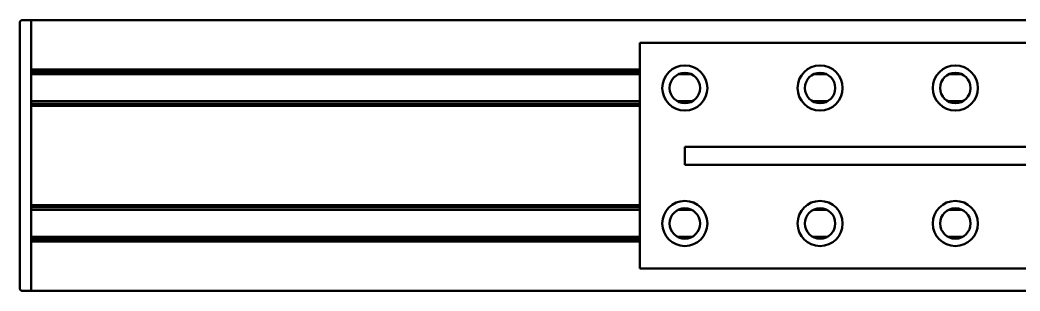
# Model space of a CAD drawing. Header units: millimetres. Extents: x 0 to 841, y 0 to 594.
# Drawn here: x 489.79 to 534.16, y 189.47 to 201.47 of the extents above; entities that cross this region are included whole.
import ezdxf

# ---------------------------------------------------------------- set-up
doc = ezdxf.new("R2010")
doc.units = ezdxf.units.MM
doc.header["$LTSCALE"] = 0.75
doc.layers.add('Visible', color=7, linetype='Continuous', lineweight=50)

msp = doc.modelspace()

# ---------------------------------------------------------------- linework, layer by layer
at = {"layer": 'Visible', "extrusion": (-1, 4e-16, 0)}
for p, q in [((490.2876, 201.4693), (489.8876, 201.4693)), ((490.2876, 189.4693), (490.2876, 201.4693)), ((540.2876, 201.4693), (490.2876, 201.4693)), ((490.2876, 199.2743), (490.2876, 201.4693)), ((489.7876, 201.3693), (489.7876, 189.5693)), ((517.6876, 200.4589), (517.2876, 200.4589)), ((517.2876, 190.4589), (517.2876, 200.4589)), ((517.6876, 200.4589), (538.1876, 200.4589)), ((517.2876, 199.2743), (490.2876, 199.2743)), ((517.2876, 199.1743), (490.2876, 199.1743)), ((517.2876, 199.0693), (490.2876, 199.0693)), ((519.5759, 199.0693), (518.9994, 199.0693)), ((525.5759, 199.0693), (524.9994, 199.0693)), ((531.5759, 199.0693), (530.9994, 199.0693)), ((517.2876, 197.8693), (490.2876, 197.8693)), ((517.2876, 197.7643), (490.2876, 197.7643)), ((517.2876, 197.6643), (490.2876, 197.6643)), ((490.2876, 193.2743), (490.2876, 197.6643)), ((519.6162, 197.8693), (518.9591, 197.8693)), ((525.6162, 197.8693), (524.9591, 197.8693)), ((531.6162, 197.8693), (530.9591, 197.8693)), ((519.2876, 195.0589), (519.2876, 195.8589)), ((519.2876, 195.8589), (538.6876, 195.8589)), ((538.6876, 195.0589), (519.2876, 195.0589)), ((517.2876, 193.2743), (490.2876, 193.2743)), ((517.2876, 193.1743), (490.2876, 193.1743)), ((517.2876, 193.0693), (490.2876, 193.0693)), ((519.5759, 193.0693), (518.9994, 193.0693)), ((525.5759, 193.0693), (524.9994, 193.0693)), ((531.5759, 193.0693), (530.9994, 193.0693)), ((517.2876, 191.8693), (490.2876, 191.8693)), ((517.2876, 191.7643), (490.2876, 191.7643)), ((519.6162, 191.8693), (518.9591, 191.8693)), ((525.6162, 191.8693), (524.9591, 191.8693)), ((531.6162, 191.8693), (530.9591, 191.8693)), ((517.2876, 191.6643), (490.2876, 191.6643)), ((490.2876, 189.4693), (490.2876, 191.6643)), ((517.2876, 190.4589), (517.6876, 190.4589)), ((538.1876, 190.4589), (517.6876, 190.4589)), ((489.8876, 189.4693), (490.2876, 189.4693)), ((540.2876, 189.4693), (490.2876, 189.4693))]:
    msp.add_line(p, q, dxfattribs=at)
at = {"layer": 'Visible', "extrusion": (0, 0, -1)}
for centre, radius in [((-519.2876, 198.4589), 1), ((-525.2876, 198.4589), 1), ((-531.2876, 198.4589), 1), ((-519.2876, 198.4589), 0.675), ((-525.2876, 198.4589), 0.675), ((-531.2876, 198.4589), 0.675), ((-519.2876, 192.4589), 1), ((-525.2876, 192.4589), 1), ((-531.2876, 192.4589), 1), ((-519.2876, 192.4589), 0.675), ((-525.2876, 192.4589), 0.675), ((-531.2876, 192.4589), 0.675)]:
    msp.add_circle(centre, radius, dxfattribs=at)
at = {"layer": 'Visible'}
for centre, start, end in [((489.8876, 201.3693), 90, 180), ((489.8876, 189.5693), 180, 270)]:
    msp.add_arc(centre, 0.1, start, end, dxfattribs=at)

doc.saveas('drawing.dxf')
